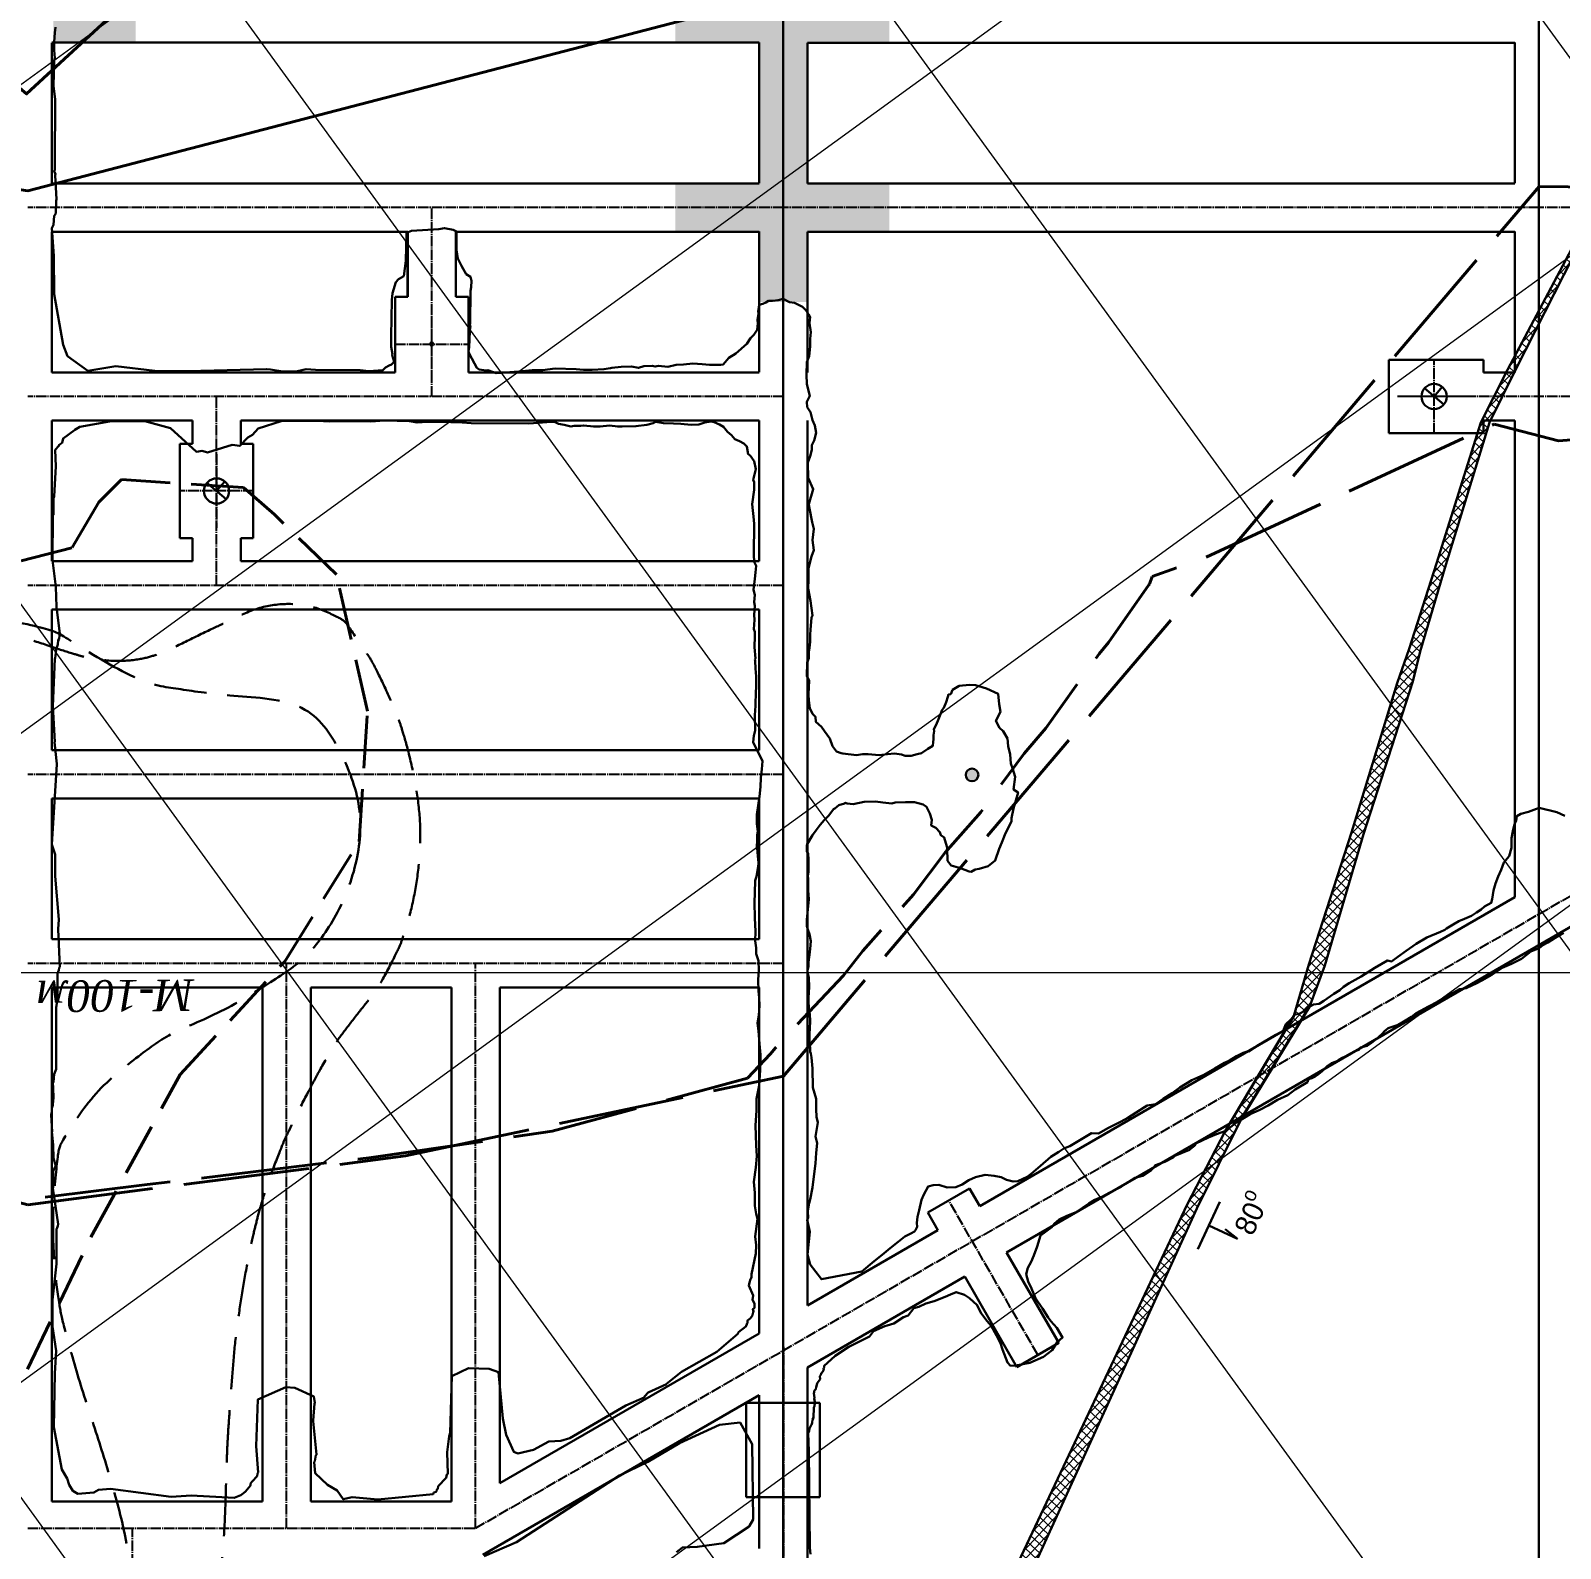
# Model space of a CAD drawing. Header units: millimetres. Extents: x -277 to 3473, y -747 to 1141.
# Drawn here: x 432.3 to 578, y 45.1 to 189.7 of the extents above; entities that cross this region are included whole.
import ezdxf

# ---------------------------------------------------------------- set-up
doc = ezdxf.new("R2010")
doc.units = ezdxf.units.MM
for name, pattern in [('1', [0]), ('ACAD_ISO02W100', [15, 12, -3]), ('DASHDOT', [2.4, 2, -0.2, 0, -0.2]), ('zona5x5', [7, 5, -2])]:
    doc.linetypes.add(name, pattern=pattern)
for name, color, linetype, lineweight in [('Выработки проект', 4, 'Continuous', 30), ('Выработки_факт', 7, 'Continuous', 30), ('Геология ПРГР 2025', 1, 'Continuous', 30), ('Опасная зона 2025', 172, 'Continuous', 40), ('Сетка_геол', 1, 'Continuous', 25), ('Сетка_коорд', 250, 'Continuous', 25)]:
    doc.layers.add(name, color=color, linetype=linetype, lineweight=lineweight)
for name, color, linetype, lineweight, plot in [('Выработки_проект', 4, 'Continuous', 30, False), ('Опасная зона 2023', 1, 'zona5x5', 30, False), ('Опасная зона 2024', 1, 'zona5x5', 30, False), ('Оси_проект', 4, 'DASHDOT', 25, False)]:
    doc.layers.add(name, color=color, linetype=linetype, lineweight=lineweight, plot=plot)
doc.layers.add('Г_157_ГКЗ_23', color=1, linetype='Continuous', plot=False)
doc.layers.add('ПРГР_2025 проходка квартал', color=5, linetype='Continuous')
doc.layers.add('СЕТКА', color=1, linetype='Continuous')
doc.styles.add('GOST', font='_GOST')
doc.styles.add('Сетка_геол', font='timesi.ttf', dxfattribs={"height": 3})

msp = doc.modelspace()

# ---------------------------------------------------------------- hatches: boundary and pattern name
at = {"layer": 'Геология ПРГР 2025', "linetype": 'ByBlock', "lineweight": 20, "ltscale": 0.05, "true_color": 0x000000}
h = msp.add_hatch(dxfattribs=at)
h.set_pattern_fill('ANSI37', color=18, scale=5, angle=92)
h.set_pattern_definition([(137, (288.01474, -10140.75063), (-0.426248975, -0.457096064), []), (227, (288.01474, -10140.75063), (0.457096064, -0.426248975), [])])
h.paths.add_polyline_path([(562.76, 339.97), (570.06, 357.39), (571.33, 359.05), (572.44, 362.94), (573.99, 364.78), (575.19, 368.77), (574.34, 364.96), (572.84, 363.08), (571.68, 358.88), (570.35, 357.06), (562.76, 339.77), (558.73, 332.14), (556.95, 328.27), (547.32, 313.3), (547.22, 312.01), (546.81, 307.17), (546.43, 305.41), (545, 298.77), (545.82, 305.42), (546.04, 307.18), (546.42, 311.8), (546.52, 313.02), (556.76, 328.22), (558.54, 332.08), (562.76, 339.97)], flags=17)
h.paths.add_polyline_path([(608.28, 365.17), (613.67, 375.58), (617.43, 388.76), (619.28, 390.53), (625.12, 396.88), (626.65, 398.14), (628.3, 401.99), (630.8, 405.26), (635.39, 414.82), (638.44, 420.97), (639.71, 422.27), (644.22, 430.55), (647.47, 437.83), (649.39, 441.01), (649.49, 441.14), (649.9, 441.62), (659.66, 459.66), (660.31, 461.52), (668.77, 475.57), (669.24, 476.17), (671.15, 478.4), (673.95, 486.6), (681.3, 498.23), (713.78, 549.62), (713.8, 550.62), (713.91, 555.02), (713.94, 556.28), (714.09, 561.89), (714.88, 556.87), (714.2, 552.02), (714.38, 550.88), (714.23, 549.79), (681.43, 497.2), (678.87, 490), (671.45, 478.1), (669.04, 475.02), (660.22, 460.87), (659.64, 459.24), (650.16, 441.6), (649.61, 440.9), (646.37, 433.63), (644.47, 430.51), (639.95, 422.23), (638.63, 420.87), (635.66, 414.73), (630.98, 405.19), (628.46, 401.92), (626.77, 398.08), (625.04, 396.08), (623.92, 394.79), (622.45, 393.59), (619.79, 390.53), (618.12, 388.76), (617.34, 387.39), (614.09, 375.51), (608.65, 365.11), (600.77, 349.07), (599.04, 346.64), (600.93, 349.78), (608.28, 365.17)], flags=17)
h.paths.add_polyline_path([(353.39, -260.8), (354.92, -258.17), (354.92, -258.17), (379.92, -216.49), (379.92, -216.49), (383.16, -211.49), (383.16, -211.49), (383.16, -211.49), (423.41, -138.23), (423.41, -138.23), (423.41, -138.23), (427.56, -131.56), (427.56, -131.56), (453.77, -75.6), (456.67, -71.25), (456.67, -71.25), (474.91, -49.76), (477.69, -44.93), (477.69, -44.93), (498.6, -14.38), (498.6, -14.38), (498.6, -14.38), (501.31, -9.13), (506.5, 1.77), (506.5, 1.77), (510.96, 11.8), (510.96, 11.8), (517.47, 24.86), (517.47, 24.86), (520.48, 31.31), (520.48, 31.31), (524.27, 39.28), (542.47, 77.88), (542.47, 77.88), (546.09, 84.89), (552.65, 95.85), (554.08, 100.74), (558.13, 113.34), (558.13, 113.34), (562.5, 127.56), (563.65, 130.83), (566.23, 138.96), (566.23, 138.96), (570.45, 152.37), (572.99, 157.41), (579.68, 169.99), (588.44, 191.99), (588.44, 191.99), (589.5, 193.19), (589.5, 193.19), (589.5, 193.19), (589.5, 193.19), (594.27, 210.45), (594.27, 210.45), (617.81, 259.43), (619.74, 265.8), (619.74, 265.8), (653.1, 325.95), (653.1, 325.95), (653.1, 325.95), (653.1, 325.95), (655.72, 334.34), (659.9, 346.73), (659.9, 346.73), (661.36, 350.21), (703.28, 402.33), (703.28, 402.33), (703.28, 402.33), (705.78, 405.64), (705.78, 405.64), (793.9, 557.4), (793.9, 557.4), (793.9, 557.4), (796.7, 562.52), (798.64, 565.88), (798.64, 565.88), (798.64, 565.88), (798.64, 565.88), (798.64, 565.88), (797.32, 562.47), (797.32, 562.47), (794.53, 557.39), (794.53, 557.39), (706.41, 405.52), (706.41, 405.52), (704.02, 402.17), (704.02, 402.17), (704.02, 402.17), (661.92, 349.5), (655.95, 333.54), (655.95, 333.54), (653.91, 325.48), (653.91, 325.48), (653.91, 325.48), (620.31, 265.12), (620.31, 265.12), (620.31, 265.12), (618.39, 259.39), (618.39, 259.39), (595.51, 210.39), (595.51, 210.39), (594.51, 205.34), (594.51, 205.34), (590.11, 192.94), (589.14, 191.63), (580.21, 170.07), (580.21, 170.07), (573.81, 157.45), (573.81, 157.45), (571.29, 152.37), (571.29, 152.37), (567.12, 138.84), (567.12, 138.84), (564.69, 130.58), (563.99, 127.72), (563.99, 127.72), (559.28, 113.16), (559.28, 113.16), (555.6, 100.66), (555.6, 100.66), (554.13, 96.72), (554.13, 96.72), (547.59, 85.96), (543.39, 77.5), (543.39, 77.5), (543.39, 77.5), (525.72, 38.65), (521.56, 30.57), (521.56, 30.57), (518.1, 23.71), (518.1, 23.71), (511.3, 10.42), (511.3, 10.42), (506.6, 0.62), (506.6, 0.62), (506.6, 0.62), (501.3, -10.36), (501.3, -10.36), (498.67, -15), (498.67, -15), (478.31, -45.36), (478.31, -45.36), (475.58, -49.98), (475.58, -49.98), (457.69, -70.95), (457.69, -70.95), (454.78, -75.66), (454.78, -75.66), (427.79, -132.62), (427.79, -132.62), (424.13, -138.48), (424.13, -138.48), (424.13, -138.48), (383.66, -211.65), (383.66, -211.65), (380.6, -216.74), (380.6, -216.74), (380.6, -216.74), (355.93, -258.49), (355.93, -258.49), (354.3, -261.09), (354.3, -261.09), (344.95, -275.27), (344.95, -275.27), (340.23, -281.91), (340.23, -281.91), (296.72, -356.17), (296.72, -356.17), (283.11, -368.01), (283.11, -368.01), (273.82, -375.41), (281.65, -368.23), (293.75, -357.34), (293.75, -357.34), (293.72, -357.35), (338.85, -282.4), (338.85, -282.4), (343.92, -274.99), (343.92, -274.99), (353.39, -260.8)])
at = {"layer": 'ПРГР_2025 проходка квартал'}
h = msp.add_hatch(color=1, dxfattribs=at)
h.dxf.hatch_style = 1
edge = h.paths.add_edge_path()
edge.add_arc((324, 309.86), 1.55, 90, 450)
edge = h.paths.add_edge_path()
edge.add_arc((260.02, 305.36), 1.2, 90, 450)
edge = h.paths.add_edge_path()
edge.add_arc((479.02, 305.36), 1.2, 90, 450)
edge = h.paths.add_edge_path()
edge.add_arc((522.01, 118.86), 0.579, 90, 450)
h = msp.add_hatch(color=3, dxfattribs=at)
h.dxf.hatch_style = 1
h.paths.add_polyline_path([(501.71, 163.87), (501.71, 232.09), (506.31, 232.09), (506.31, 163.87)])
h = msp.add_hatch(color=3, dxfattribs=at)
h.dxf.hatch_style = 1
h.paths.add_polyline_path([(362.7, 206.57), (362.7, 211.17), (429.6, 211.17), (429.6, 206.57)])
h.paths.add_polyline_path([(362.55, 188.57), (362.55, 193.17), (429.39, 193.17), (429.39, 188.57)])
h.paths.add_polyline_path([(349.71, 188.57), (349.71, 193.17), (357.18, 193.17), (357.18, 188.57)])
h.paths.add_polyline_path([(349.71, 206.57), (349.71, 211.17), (357.4, 211.17), (357.4, 206.57)])
h.paths.add_polyline_path([(434.46, 206.56), (434.46, 211.17), (442.31, 211.17), (442.31, 206.56)])
h.paths.add_polyline_path([(434.46, 188.56), (434.46, 193.17), (442.3, 193.17), (442.3, 188.56)])
h.paths.add_polyline_path([(493.71, 170.56), (493.71, 175.17), (501.71, 175.17), (501.71, 170.56)])
h.paths.add_polyline_path([(506.31, 170.56), (506.31, 175.16), (510.01, 175.16), (510.01, 170.56)])
h.paths.add_polyline_path([(493.71, 188.57), (493.71, 193.17), (501.71, 193.17), (501.71, 188.57)])
h.paths.add_polyline_path([(506.31, 188.56), (506.31, 193.16), (510.01, 193.16), (510.01, 188.56)])
h.paths.add_polyline_path([(493.71, 206.57), (493.71, 211.17), (501.71, 211.17), (501.71, 206.57)])
h.paths.add_polyline_path([(506.31, 206.56), (506.31, 211.16), (510.01, 211.16), (510.01, 206.56)])
h.paths.add_polyline_path([(493.71, 224.57), (493.71, 229.17), (501.71, 229.17), (501.71, 224.57)])
h.paths.add_polyline_path([(506.31, 224.56), (506.31, 229.16), (510.01, 229.16), (510.01, 224.56)])
h = msp.add_hatch(color=3, dxfattribs=at)
h.dxf.hatch_style = 1
h.paths.add_polyline_path([(510.01, 224.54), (510.01, 229.14), (514.12, 229.14), (514.12, 224.54)])
h.paths.add_polyline_path([(510.01, 206.54), (510.01, 211.14), (514.12, 211.14), (514.12, 206.54)])
h.paths.add_polyline_path([(510.01, 188.54), (510.01, 193.14), (514.12, 193.14), (514.12, 188.54)])
h.paths.add_polyline_path([(510.01, 170.54), (510.01, 175.14), (514.12, 175.14), (514.12, 170.54)])

# ---------------------------------------------------------------- linework, layer by layer
at = {"layer": 'Выработки проект', "color": 4}
msp.add_circle((521.99, 118.82), 0.605, dxfattribs=at)
at = {"layer": 'Выработки_проект'}
for p, q in [((501.71, 188.57), (434.31, 188.57)), ((501.71, 188.57), (434.31, 188.57)), ((510, 188.56), (506.3, 188.56)), ((573.7, 188.56), (510, 188.56)), ((501.71, 175.16), (434.31, 175.16)), ((501.71, 175.16), (434.31, 175.16)), ((573.7, 175.16), (506.31, 175.16)), ((573.7, 175.16), (506.31, 175.16)), ((468.22, 170.56), (434.31, 170.56)), ((468.22, 170.56), (434.31, 170.56)), ((468.21, 164.36), (468.21, 170.56)), ((468.22, 164.36, 31), (468.22, 170.56, 31)), ((481.31, 170.56), (472.82, 170.56)), ((481.31, 170.56), (472.82, 170.56)), ((472.82, 164.36, 31), (472.82, 170.56, 31)), ((472.82, 164.36, 31), (472.82, 170.56, 31)), ((501.71, 170.56), (481.31, 170.56)), ((501.71, 170.56), (481.31, 170.56)), ((531.71, 170.56), (506.31, 170.56)), ((536.31, 170.56), (506.31, 170.56)), ((573.7, 170.56), (536.31, 170.56)), ((573.7, 170.56), (536.31, 170.56)), ((467.02, 164.36, 31), (467.02, 157.16, 31)), ((467.02, 164.36, 31), (468.22, 164.36, 31)), ((467.02, 164.36, 31), (467.02, 157.16, 31)), ((467.02, 164.36, 31), (468.22, 164.36, 31)), ((474.02, 164.36, 31), (472.82, 164.36, 31)), ((474.02, 164.36, 31), (472.82, 164.36, 31)), ((474.02, 164.36, 31), (474.02, 157.16, 31)), ((474.02, 164.36, 31), (474.02, 157.16, 31)), ((561.71, 158.36), (561.71, 152.56)), ((570.71, 158.36), (561.71, 158.36)), ((467.02, 157.16), (434.31, 157.16)), ((467.02, 157.16), (434.31, 157.16)), ((475.51, 157.16), (474.02, 157.16)), ((482.51, 157.16), (474.02, 157.16)), ((501.71, 157.16), (482.51, 157.16)), ((501.71, 157.16), (482.51, 157.16)), ((573.71, 157.16), (570.71, 157.16)), ((565.09, 155.64), (566.93, 154.09)), ((565.09, 155.64), (566.93, 154.09)), ((565.09, 155.64), (566.93, 154.09)), ((565.09, 155.64), (566.93, 154.09)), ((566.01, 154.86), (566.78, 155.78)), ((566.01, 154.86), (566.78, 155.78)), ((447.71, 152.56), (434.31, 152.56)), ((447.71, 152.56), (434.31, 152.56)), ((501.71, 152.56), (452.31, 152.56)), ((452.71, 152.56), (452.31, 152.56)), ((501.71, 152.56), (452.31, 152.56)), ((452.71, 152.56), (452.31, 152.56)), ((561.71, 151.36), (561.71, 152.56)), ((573.71, 152.56), (570.71, 152.56)), ((446.51, 141.36, -31), (446.51, 150.36, -31)), ((446.51, 150.36, -31), (447.71, 150.36, -31)), ((453.51, 150.36, -31), (452.31, 150.36, -31)), ((453.51, 141.36, -31), (453.51, 150.36, -31)), ((561.71, 151.36), (570.71, 151.36)), ((450.93, 145.09, -31), (449.09, 146.64, -31)), ((450.01, 145.86, -31), (450.78, 146.78, -31)), ((446.51, 141.36, -31), (447.71, 141.36, -31)), ((453.51, 141.36, -31), (452.31, 141.36, -31)), ((447.71, 139.16), (434.31, 139.16)), ((447.71, 139.16), (434.31, 139.16)), ((501.71, 139.16), (452.31, 139.16)), ((452.71, 139.16), (452.31, 139.16)), ((501.71, 139.16), (452.31, 139.16)), ((452.71, 139.16), (452.31, 139.16)), ((501.71, 134.56), (434.31, 134.56)), ((501.71, 134.56), (434.31, 134.56)), ((501.71, 121.16), (434.31, 121.16)), ((501.71, 121.16), (434.31, 121.16)), ((501.71, 116.56), (434.31, 116.56)), ((501.71, 116.56), (434.31, 116.56)), ((501.71, 103.16), (434.31, 103.16)), ((501.71, 103.16), (434.31, 103.16)), ((454.38, 98.56), (434.31, 98.56)), ((454.38, 98.56), (434.31, 98.56)), ((472.39, 98.56), (458.99, 98.56)), ((472.39, 98.56), (458.99, 98.56)), ((458.99, 49.61, -31), (458.99, 98.56, -31)), ((472.39, 49.61, -62), (472.39, 98.56, -62)), ((501.71, 98.56), (476.99, 98.56)), ((501.71, 98.56), (476.99, 98.56)), ((476.99, 51.34, -62), (476.99, 98.56, -62)), ((454.39, 49.61, -31), (454.39, 67.4, -31)), ((500.48, 50.01), (500.48, 59.01)), ((507.48, 59.01), (507.48, 50.01)), ((501.71, 55.42), (501.71, 45.13)), ((507.48, 50.01), (500.48, 50.01)), ((506.31, -65.47), (506.31, 49.61)), ((501.71, 45.83), (501.71, 45.13))]:
    msp.add_line(p, q, dxfattribs=at)
for points in [[(434.31, 175.16), (434.31, 188.56)], [(501.7, 175.17), (501.7, 188.57)], [(506.3, 175.16), (506.3, 188.56)], [(573.71, 175.17), (573.71, 188.57)], [(434.31, 157.16), (434.31, 170.56)], [(501.7, 157.17), (501.7, 170.57)], [(506.3, 157.16), (506.3, 170.56)], [(573.71, 157.16), (573.71, 170.57)], [(570.71, 158.36), (570.71, 157.16)], [(434.31, 139.16), (434.31, 152.56)], [(501.7, 139.17), (501.7, 152.57)], [(506.3, 139.16), (506.3, 152.56)], [(570.71, 152.56), (570.71, 151.36)], [(573.71, 107.18), (573.71, 152.56)], [(506.31, 68.26), (506.3, 139.16)], [(434.31, 121.16), (434.31, 134.56)], [(501.7, 121.17), (501.7, 134.57)], [(434.31, 103.16), (434.31, 116.56)], [(501.7, 103.17), (501.7, 116.57)], [(501.7, 103.16), (501.7, 116.56)], [(522.72, 77.74), (573.71, 107.18)], [(525.27, 73.33), (581.11, 105.56)], [(434.31, 80.57), (434.31, 98.56)], [(501.71, 85.16), (501.7, 98.56)], [(501.71, 65.61), (501.7, 98.56)], [(434.31, 49.61), (434.31, 80.57)], [(501.71, 67.16), (501.71, 80.56)], [(506.31, 68.26), (518.74, 75.44)], [(506.31, 62.37), (521.29, 71.03)], [(476.99, 51.34), (501.71, 65.61)], [(506.31, 49.61), (506.31, 62.37)], [(475.37, 44.51), (501.71, 59.72)], [(507.48, 59.01), (500.48, 59.01)], [(501.71, 49.61), (501.71, 59.72)], [(501.71, 49.61), (501.71, 59.72)], [(501.71, 51.1), (501.71, 59.01)], [(501.71, 51.1), (501.71, 59.01)], [(506.31, 50.01), (506.31, 59.01)], [(434.31, 49.61), (454.39, 49.61)], [(458.99, 49.61), (472.39, 49.61)]]:
    msp.add_lwpolyline(points, dxfattribs=at)
at = {"layer": 'Выработки_проект', "elevation": -31}
for points in [[(447.71, 150.36), (447.71, 152.56)], [(452.31, 150.36), (452.31, 152.56)], [(447.71, 141.36), (447.71, 139.16)], [(452.31, 141.36), (452.31, 139.16)], [(454.38, 54.25), (454.38, 98.56)], [(521.75, 79.43), (517.77, 77.13)], [(521.75, 79.43), (522.72, 77.74)], [(517.77, 77.13), (518.74, 75.44)], [(525.27, 73.33), (530.25, 64.71)], [(521.29, 71.03), (526.26, 62.41)], [(530.25, 64.71), (526.26, 62.41)]]:
    msp.add_lwpolyline(points, dxfattribs=at)
at = {"layer": 'Выработки_проект'}
for centre in [(566.01, 154.86), (450.01, 145.86, -31)]:
    msp.add_circle(centre, 1.2, dxfattribs=at)
at = {"layer": 'Выработки_факт', "linetype": 'ByBlock'}
msp.add_lwpolyline([(567.18, 104.18), (567.03, 104.07), (566.63, 103.88), (565.33, 103.32), (564.3, 102.73), (563.36, 102.05), (562.56, 101.47), (561.94, 101.04), (561.58, 101.14), (560.38, 100.44), (559.06, 99.6), (557.91, 98.98), (557.38, 98.63), (557.02, 98.3), (556.45, 97.96), (555.52, 97.3), (555.06, 97.01), (554.53, 96.94), (554.01, 96.65), (553.63, 96.31), (553.15, 96.07), (552.77, 95.98), (552.33, 95.47), (551.9, 95.06), (551.63, 94.45), (550.93, 94.07), (549.32, 93.11), (548.34, 92.48), (548.21, 92.46), (547.81, 92.34), (547.2, 92.02), (546.52, 91.6), (546.03, 91.4), (545.12, 90.84), (544.07, 90.25), (542.94, 89.74), (541.77, 89.05), (541.04, 88.5), (540.2, 87.97), (539.47, 87.45), (538.68, 87.31), (538.42, 87.17), (536.82, 86.15), (536.19, 85.8), (534.99, 85.21), (534.05, 84.66), (533.36, 84.69), (531.31, 83.45), (530.74, 83.22), (530.26, 82.9), (529.49, 82.42), (528.52, 81.59), (527.63, 80.81), (527.25, 80.52), (526.34, 80.12), (525.91, 80.09), (525.26, 80.24), (524.76, 80.5), (524.11, 80.61), (523.25, 80.71), (522.31, 80.51), (521.68, 80.22), (521.05, 79.79), (520.43, 79.53), (519.62, 79.51), (518.83, 79.78), (518.28, 79.72), (517.8, 79.62), (517.4, 78.85), (517.16, 78.33), (516.94, 77.34), (516.79, 76.71), (516.74, 76.16), (516.76, 75.77), (516.61, 75.46), (516.51, 75.33), (516.14, 75.12), (515.57, 74.86), (514.96, 74.33), (514.19, 73.72), (513.41, 73.11), (512.66, 72.49), (511.48, 71.52), (507.66, 70.77), (506.56, 72.18), (506.31, 73.12), (506.53, 75.3), (506.28, 76.44), (506.37, 76.63), (506.35, 77.26), (506.48, 78.01), (506.58, 78.38), (506.79, 79.5), (506.88, 80.3), (507.06, 81.8), (507.13, 82.82), (507.23, 83.75), (507.08, 84.37), (507.29, 85.69), (507.16, 86.24), (507.15, 86.98), (507.14, 87.97), (506.82, 89.04), (506.8, 90.85), (506.69, 91.91), (506.63, 92.27), (506.56, 92.45), (506.57, 92.82), (506.5, 93.13), (506.5, 93.62), (506.51, 94.2), (506.53, 94.62), (506.55, 95.38), (506.53, 95.98), (506.43, 96.47), (506.41, 97.4), (506.41, 97.62), (506.48, 98.6), (506.43, 99.51), (506.31, 99.98), (506.3, 100.23), (506.4, 100.57), (506.4, 100.98), (506.49, 101.67), (506.56, 102.24), (506.62, 102.98), (506.49, 103.66), (506.38, 104), (506.24, 104.42), (506.26, 105.03), (506.45, 106.94), (506.42, 107.47), (506.38, 107.77), (506.37, 108.11), (506.37, 108.9), (506.34, 109.22), (506.39, 109.58), (506.39, 110.22), (506.39, 110.68), (506.38, 111.35), (506.24, 111.49), (506.25, 112.06), (506.27, 112.21), (506.78, 113.07), (507.13, 113.56), (507.51, 114.05), (507.91, 114.5), (508.31, 114.92), (508.53, 115.19), (508.79, 115.55), (508.9, 115.63), (509.29, 115.93), (509.85, 116.09), (509.91, 116.17), (510.1, 116.1), (510.67, 116.04), (511.7, 116.24), (512.78, 116.28), (513.48, 116.2), (514.36, 116.1), (514.66, 116.19), (515.64, 116.23), (516.5, 116.21), (517.32, 116), (517.65, 115.76), (517.98, 115.15), (518.17, 114.52), (518.09, 114.01), (518.55, 113.77), (518.93, 113.35), (519, 113.06), (519.34, 112.86), (519.6, 112), (519.62, 111.81), (519.64, 110.64), (520.01, 110.2), (520.89, 109.92), (521.72, 109.61), (521.91, 109.59), (522.3, 109.79), (522.68, 109.86), (523.52, 110.11), (524.2, 110.65), (524.58, 111.76), (524.83, 112.37), (525.19, 113.27), (525.75, 114.37), (525.76, 114.7), (525.95, 115.63), (526.37, 117.15), (525.95, 117.43), (526.11, 118.64), (525.85, 119.45), (525.67, 119.9), (525.61, 120.76), (525.42, 121.54), (525.38, 122.27), (524.94, 122.99), (524.61, 123.3), (524.27, 123.96), (524.71, 124.82), (524.57, 125.54), (524.48, 126.53), (523.37, 127.06), (522.33, 127.37), (521.75, 127.41), (520.77, 127.31), (520.14, 126.91), (519.96, 126.51), (519.75, 126.49), (519.69, 126.26), (519.51, 125.75), (519.29, 125.2), (519.13, 125.01), (518.97, 124.59), (518.79, 124.11), (518.56, 123.58), (518.35, 123.17), (518.37, 122.97), (518.32, 122.59), (518.31, 122.18), (518.28, 121.98), (518.25, 121.57), (517.79, 121.29), (517.17, 120.89), (516.77, 120.8), (516.18, 120.64), (515.6, 120.62), (515.26, 120.77), (514.61, 120.84), (513.94, 120.78), (513.13, 120.7), (512.08, 120.78), (511.54, 120.79), (510.97, 120.71), (509.67, 120.87), (509.53, 120.89), (509.06, 121.03), (508.69, 121.56), (508.45, 122.27), (507.92, 122.98), (507.63, 123.41), (507.11, 123.87), (507.07, 124.36), (506.8, 124.64), (506.52, 125.18), (506.44, 125.91), (506.41, 126.45), (506.41, 126.53), (506.47, 127.79), (506.26, 128.25), (506.28, 129.52), (506.44, 129.92), (506.44, 130.5), (506.49, 130.93), (506.55, 131.48), (506.58, 132.2), (506.61, 132.64), (506.7, 133.8), (506.7, 133.8), (506.79, 133.99), (506.61, 135.41), (506.38, 136.57), (506.42, 137.44), (506.39, 138.5), (506.68, 139.62), (506.91, 140.23), (506.79, 141.19), (506.92, 142.24), (506.76, 142.9), (506.5, 144.18), (506.44, 144.59), (506.86, 146.03), (506.36, 147.1), (506.35, 148.57), (506.58, 149.18), (506.72, 149.77), (506.73, 150.23), (506.96, 150.66), (507.13, 151.41), (507, 152.1), (506.8, 152.62), (506.6, 153.38), (506.29, 153.86), (506.26, 154.35), (506.54, 154.91), (506.25, 156.03), (506.22, 156.96), (506.25, 158.13), (506.48, 158.69), (506.55, 159.61), (506.55, 160.26), (506.57, 160.36), (506.63, 161), (506.5, 161.85), (506.53, 162.15), (506.55, 162.43), (506.4, 162.7), (506.16, 163.1), (505.82, 163.41), (505.06, 163.78), (504.58, 163.86), (504, 164.15), (503.5, 164.03), (502.98, 163.98), (502.6, 163.99), (502.6, 163.99), (502.33, 163.81), (502.06, 163.68), (501.72, 163.58), (501.61, 162.96), (501.63, 162.77), (501.54, 162.15), (501.57, 161.81), (501.52, 161.21), (501.21, 160.72), (500.87, 160.41), (500.54, 159.88), (499.47, 158.96), (498.82, 158.53), (498.28, 157.92), (498.04, 157.87), (497.57, 157.89), (496.98, 157.89), (496.28, 157.95), (495.4, 158.01), (494.48, 157.9), (493.8, 157.87), (492.99, 157.7), (492.1, 157.77), (491.81, 157.71), (491.51, 157.77), (490.73, 157.75), (490.2, 157.59), (489.54, 157.72), (488.56, 157.69), (487.66, 157.58), (487.54, 157.55), (486.92, 157.45), (485.8, 157.4), (484.97, 157.41), (484.28, 157.47), (482.27, 157.53), (481.07, 157.36), (480.08, 157.37), (478.8, 157.25), (476.64, 157.07), (475.85, 157.37), (475.68, 157.34), (475.04, 157.43), (474.81, 157.6), (474.1, 158.91), (474.02, 159.16), (474.06, 159.52), (474.14, 161.07), (474.17, 161.44), (474.19, 161.5), (474.15, 161.76), (474.18, 161.83), (474.21, 164.92), (474.25, 165.28), (474.3, 165.89), (474.3, 165.89), (474.21, 166.25), (473.8, 166.5), (473.51, 167.01), (473.34, 167.3), (472.99, 168.02), (472.86, 168.82), (472.86, 170.57), (472.55, 170.75), (471.71, 170.91), (471.17, 170.8), (468.57, 170.65), (468.11, 170.45), (468.03, 167.78), (467.84, 166.33), (467.34, 166.03), (467.1, 165.74), (466.78, 164.71), (466.7, 164.03), (466.65, 160.6), (466.64, 160.59), (466.63, 159.6), (466.63, 159.59), (466.78, 158.88), (466.73, 158.79), (466.92, 158.17), (466.68, 157.9), (466.45, 157.8), (466.09, 157.62), (465.86, 157.36), (464.5, 157.29), (463.68, 157.37), (459.43, 157.4), (458.53, 157.45), (457.71, 157.26), (457.01, 157.23), (456.41, 157.23), (456.31, 157.23), (455.14, 157.43), (454.78, 157.47), (447.27, 157.26), (444.11, 157.31), (440.4, 157.75), (437.74, 157.31), (435.81, 158.7), (435.38, 159.78), (434.55, 164.6), (434.5, 168.25), (434.3, 170.9), (434.48, 171.21), (434.55, 172.08), (434.66, 172.23), (434.67, 172.29), (434.68, 172.32), (434.72, 173.52), (434.75, 173.62), (434.62, 175.96), (434.65, 176.03), (434.55, 176.34), (434.6, 176.45), (434.59, 177.04), (434.6, 177.07), (434.62, 183.18), (434.47, 184.43), (434.52, 186.87), (434.6, 187.09), (434.54, 187.86), (434.52, 188.6), (434.54, 188.64), (434.61, 189.49), (434.61, 189.5), (434.66, 190.04)], dxfattribs=at)
at = {"layer": 'Выработки_факт', "linetype": 'Continuous'}
msp.add_lwpolyline([(501.42, 74.03), (501.39, 73.22), (500.97, 71.26), (500.97, 70.98), (500.9, 70.8), (500.89, 70.78), (500.77, 70.47), (500.75, 70.31), (500.71, 70.18), (501.12, 69.23), (501.07, 68.8), (501.25, 68.45), (501.25, 68.04), (501.09, 67.91), (501.17, 67.73), (501.13, 67.64), (501.12, 67.56), (501.1, 67.54), (501.08, 67.32), (500.85, 67.03), (500.85, 67.02), (500.59, 66.83), (500.6, 66.62), (500.53, 66.54), (500.52, 66.48), (500.46, 66.34), (500.44, 66.27), (499.75, 65.73), (499.75, 65.71), (499.66, 65.61), (499.66, 65.58), (497.66, 63.86), (494.3, 61.94), (492.87, 60.81), (492.87, 60.78), (491.12, 59.99), (490.8, 59.65), (490.76, 59.51), (489.01, 58.75), (483.67, 55.65), (482.8, 55.38), (481.68, 55.32), (480.21, 54.51), (478.7, 54.18), (478.32, 54.32), (477.61, 55.96), (477.29, 57.52), (476.86, 61.92), (475.98, 62.23), (474.01, 62.3), (472.42, 61.55), (472.27, 56.15), (472.17, 55.84), (471.99, 54.31), (472.05, 52.24), (471.94, 52.18), (471.88, 51.87), (471.13, 51.05), (471.09, 50.81), (470.98, 50.73), (470.95, 50.57), (470.67, 50.42), (470.63, 50.3), (465.36, 49.8), (462.92, 50), (462.08, 49.82), (461.51, 50.66), (460.59, 51.2), (459.41, 52.3), (459.32, 53.36), (459.38, 53.45), (459.48, 54.01), (459.53, 54.07), (459.2, 57.25), (459.22, 57.31), (459.33, 58.93), (459.36, 59.01), (459.28, 59.59), (457.48, 60.44), (456.61, 60.48), (453.95, 59.33), (453.79, 54.86), (453.96, 52.37), (453.92, 52.27), (453.86, 52.03), (453.41, 51.52), (453.41, 51.5), (453.25, 51.31), (453.23, 51.11), (452.75, 50.56), (452.75, 50.55), (452.41, 50.28), (452.41, 50.27), (452.33, 50.22), (452.33, 50.21), (451.69, 49.95), (447.59, 50.16), (445.69, 50.04), (439.9, 50.8), (438.76, 50.7), (438.32, 50.47), (436.8, 50.33), (436.3, 50.62), (435.97, 51.18), (435.78, 51.79), (435.27, 52.64), (434.51, 56.67), (434.59, 61.79), (434.72, 63.96), (434.39, 66.27), (434.39, 68.81), (434.76, 72.23), (434.77, 75.54), (434.82, 75.68), (434.87, 75.86), (434.89, 75.91), (434.9, 75.96), (434.92, 76.02), (434.41, 79.44), (434.43, 79.52), (434.44, 81.09), (434.67, 81.52), (434.68, 81.53), (434.68, 81.54), (434.47, 82.32), (434.44, 83.58), (434.44, 83.58), (434.32, 84.8), (434.33, 84.81), (434.26, 86.45), (434.26, 86.45), (434.27, 86.6), (434.27, 86.6), (434.3, 86.78), (434.31, 86.81), (434.32, 87.08), (434.34, 87.12), (434.34, 87.18), (434.4, 87.27), (434.43, 87.91), (434.46, 87.99), (434.44, 89.03), (434.45, 89.06), (434.42, 89.45), (434.46, 89.57), (434.53, 90.32), (434.73, 90.78), (434.73, 96.54), (434.73, 96.54), (434.73, 96.58), (434.74, 96.59), (434.74, 96.72), (434.77, 96.78), (434.81, 97.51), (434.84, 97.58), (434.84, 99.91), (434.97, 100.21), (435.02, 100.44), (435.06, 100.52), (434.91, 104.12), (434.99, 105.05), (434.63, 109.17), (434.64, 111.23), (434.32, 112.2), (434.79, 119.83), (434.8, 119.86), (434.58, 121.92), (434.59, 121.97), (434.42, 125.35), (434.59, 129.86), (434.62, 129.92), (434.71, 130.7), (434.73, 130.76), (434.74, 130.9), (434.86, 131.11), (434.87, 131.28), (434.87, 131.28), (434.9, 131.63), (435.01, 131.79), (435.04, 132.11), (435.09, 132.26), (434.75, 134.82), (434.69, 136.73), (434.38, 139.28), (434.41, 143.5), (434.46, 143.59), (434.47, 145.17), (434.52, 145.29), (434.52, 145.3), (434.54, 145.36), (434.69, 148.19), (434.63, 149.78), (434.99, 150.17), (435.01, 150.26), (435.29, 150.45), (435.38, 150.85), (436.48, 151.64), (436.5, 151.69), (436.99, 151.96), (439.82, 152.49), (443.18, 152.5), (445.62, 151.84), (448.09, 149.6), (448.64, 149.68), (449.13, 149.53), (451.49, 150.26), (452.22, 150.16), (453, 150.97), (453.43, 151.2), (453.96, 151.8), (456.15, 152.52), (457.58, 152.55), (460.21, 152.5), (460.8, 152.49), (463.17, 152.52), (464.71, 152.49), (466.02, 152.57), (468.38, 152.5), (469.11, 152.4), (470.12, 152.46), (471.24, 152.45), (473.4, 152.37), (474.25, 152.33), (479.75, 152.3), (481.93, 152.44), (482.22, 152.45), (482.6, 152.27), (483.12, 152.17), (483.75, 152.01), (484.07, 152.07), (484.7, 152.06), (484.96, 152.11), (485.94, 152), (486.55, 152), (487.45, 152.09), (488.23, 151.99), (488.64, 152.01), (489.97, 152.02), (490.99, 152.15), (491.6, 152.32), (491.82, 152.45), (492.59, 152.32), (493.53, 152.29), (494.24, 152.27), (495.24, 152.15), (495.97, 152.2), (496.53, 152.38), (497.13, 152.48), (497.43, 152.41), (497.91, 152.2), (498.3, 151.97), (498.7, 151.51), (499.06, 151.18), (499.39, 150.79), (499.84, 150.6), (500.26, 150.38), (500.54, 150.09), (500.66, 149.38), (500.85, 149.23), (501.23, 148.7), (501.38, 147.94), (501.14, 146.91), (501.22, 146.71), (501.24, 145.96), (501.05, 144.59), (501.19, 143.12), (501.22, 142.71), (501.24, 141.96), (501.2, 140.61), (501.2, 139.77), (501.23, 139.12), (501.41, 138.72), (501.35, 138.1), (501.28, 137.5), (501.18, 136.46), (501.29, 135.98), (501.23, 135.28), (501.29, 134.91), (501.22, 134.05), (501.26, 133.6), (501.21, 132.69), (501.29, 132.45), (501.3, 132.04), (501.26, 130.99), (501.35, 129.89), (501.3, 129.81), (501.31, 129.68), (501.35, 128.95), (501.41, 128.18), (501.41, 127.8), (501.42, 127.08), (501.4, 126.79), (501.37, 125.38), (501.3, 124.51), (501.33, 123.04), (501.2, 122.54), (501.14, 121.94), (502.03, 120.14), (501.97, 119.35), (501.87, 118.55), (501.83, 117.69), (501.74, 116.75), (501.65, 116.12), (501.49, 115.04), (501.49, 114.16), (501.57, 113.44), (501.5, 113.08), (501.52, 112.6), (501.49, 111.94), (501.52, 111.88), (501.58, 111.08), (501.65, 110.44), (501.62, 110.06), (501.46, 109.15), (501.33, 108.77), (501.3, 107.59), (501.26, 106.66), (501.3, 105.21), (501.35, 103.9), (501.31, 103), (501.42, 102.34), (501.43, 101.77), (501.64, 101.11), (501.68, 100.21), (501.61, 99.31), (501.65, 98.22), (501.7, 97.6), (501.73, 96.86), (501.72, 96.37), (501.68, 95.9), (501.56, 95.17), (501.64, 94.43), (501.74, 93.2), (501.83, 92.15), (501.81, 90.7), (501.69, 89.22), (501.46, 87.96), (501.46, 86.85), (501.36, 85.42), (501.43, 83.56), (501.48, 82.51), (501.38, 81.41), (501.2, 80.04), (501.29, 78.99), (501.28, 77.77), (501.43, 77.01), (501.54, 76.54), (501.33, 74.84), (501.42, 74.03)], dxfattribs=at)
at = {"layer": 'Выработки_факт'}
for points in [[(567.18, 104.18), (567.84, 104.56), (568.37, 104.87), (568.91, 105.1), (569.57, 105.4), (570.05, 105.71), (570.5, 105.99), (570.8, 106.28), (571.46, 106.62), (571.53, 106.98), (571.68, 107.8), (571.87, 108.47), (572.1, 109.13), (572.39, 109.77), (572.65, 110.46), (573.16, 111.06), (573.39, 111.87), (573.39, 112.8), (573.52, 113.47), (573.67, 114.12), (573.83, 114.44), (573.88, 114.88), (574.27, 115.1), (575.01, 115.29), (576.01, 115.67), (577.7, 115.26), (578.47, 114.91)], [(578.33, 103.78), (577.54, 103.31), (576.86, 102.85), (576.38, 102.59), (576.01, 102.31), (575.24, 101.98), (574.34, 101.3), (573.37, 100.82), (572.5, 100.44), (571.51, 99.76), (570.57, 99.24)], [(570.57, 99.24), (570.09, 98.99), (569.62, 98.75), (569.06, 98.49), (568.44, 98.41), (567.23, 97.73), (566.32, 97.19), (565.49, 96.77), (564.3, 96.13), (563.85, 95.77), (563.13, 95.32), (562.6, 95.02), (561.64, 94.68), (561.27, 94.41), (561.05, 94.15), (560.47, 93.62), (560.04, 93.29), (559.64, 93.02), (558.99, 92.84), (558.83, 92.64), (558.38, 92.46), (558.05, 92.28), (557.53, 92), (557.2, 91.84), (556.98, 91.69), (556.69, 91.53), (556.22, 91.36), (555.87, 91.11), (555.71, 90.95), (555.36, 90.6), (554.99, 90.31), (554.67, 90.09), (554.35, 89.93), (554.04, 89.82), (553.94, 89.56), (552.77, 88.86), (552.08, 88.32), (551.09, 87.85), (550.19, 87.32), (549.4, 86.92), (548.49, 86.51), (548.07, 86.25), (547.17, 85.69), (546.16, 84.9), (545.27, 84.6), (544.52, 84.29), (543.31, 83.71), (543.18, 83.47), (542.76, 83.17), (542.7, 83.11), (541.3, 82.54), (541.14, 82.36), (540.35, 81.97), (539.48, 81.64), (539.37, 81.49), (539.06, 81.16), (538.23, 80.63), (537.53, 80.43), (536.92, 80.06), (536.76, 79.98), (536.21, 79.58), (535.04, 78.99), (534.43, 78.65), (533.7, 78.34), (533.12, 77.99), (531.91, 77.17), (531.01, 76.82), (530.28, 76.48), (529.82, 76.06), (529.6, 75.73), (528.5, 74.95), (528.18, 73.9), (527.89, 73.02), (527.62, 72.43), (527.3, 71.87), (527.14, 71.27), (527.34, 70.55), (527.64, 69.9), (528.03, 68.96), (528.7, 67.99), (529.23, 67.14), (529.49, 66.77), (530.08, 66.13), (530.61, 65.23), (530.1, 64.78), (529.61, 64.02), (528.79, 63.37), (527.49, 62.82), (526.17, 62.57), (525.66, 62.54), (525.66, 62.54), (525.35, 62.85), (524.88, 64.08), (524.69, 64.68), (524.51, 65.03), (524.33, 65.43), (523.82, 66.32), (523.44, 66.77), (522.82, 67.57), (522.49, 68.29), (521.76, 68.97), (521.28, 69.29), (520.48, 69.55), (519.95, 69.33), (519.43, 69.11), (518.39, 68.7), (517.58, 68.46), (516.91, 68.16), (516.43, 68.01), (515.91, 67.32), (515.45, 67.17), (514.53, 66.57), (513.9, 66.38), (513.68, 66.29), (512.59, 65.82), (512.22, 65.31), (510.26, 64.35), (508.94, 63.47), (507.88, 62.49), (507.92, 62.4), (507.82, 62.28), (507.86, 62.19), (507.82, 62.12), (507.82, 62.08), (507.79, 62.05), (507.79, 62.02), (507.6, 61.81), (507.61, 61.72), (507.48, 61.54), (507.51, 61.27), (507.26, 60.92), (507.24, 60.85), (507.19, 60.75), (507.17, 60.58), (507.14, 60.5), (507.12, 60.31), (506.96, 60.13), (506.94, 60.03), (506.93, 60), (506.91, 59.93), (506.91, 59.92), (506.97, 59.47), (506.94, 59.4), (507.03, 58.93), (506.99, 58.82), (506.97, 58.67), (506.92, 58.56), (506.87, 57.57), (506.8, 57.41), (506.76, 57.1), (506.68, 56.91), (506.67, 56.87), (506.51, 56.57), (506.47, 56.32), (506.37, 56.12), (506.44, 54.4), (506.54, 45.22), (506.52, 45.18), (506.59, 44.58)], [(493.82, 44.76), (494.4, 45.23), (495.8, 45.28), (498.34, 45.63), (500.76, 47.23), (500.77, 47.29), (501.12, 47.88), (501.04, 55.07), (499.89, 57.12), (497.94, 56.89), (494.13, 55.17), (491.09, 53.37), (488.39, 52.09), (478.57, 45.72), (475.49, 44.4)]]:
    msp.add_lwpolyline(points, dxfattribs=at)
msp.add_circle((470.51, 159.86), 0.15, dxfattribs=at)
at = {"layer": 'Г_157_ГКЗ_23', "linetype": 'Continuous', "lineweight": 40, "elevation": -223}
msp.add_lwpolyline([(285.08, 153.3), (287.11, 155.08), (295.78, 162.69), (301.75, 167.93), (306.9, 172.45), (309.92, 175.1), (311.9, 176.84), (325.14, 183.45), (349.16, 181.6), (359.85, 187.04), (382.68, 186.41), (410.88, 201.61), (431.9, 183.68), (474.69, 223.11), (498.96, 237.17), (529.16, 258.02), (575.42, 301.84)], dxfattribs=at)
at = {"layer": 'Г_157_ГКЗ_23', "linetype": 'ACAD_ISO02W100', "lineweight": 40, "elevation": -223, "flags": 128}
msp.add_lwpolyline([(143.58, 187.12), (156.67, 180.88), (160.12, 179.01), (170.48, 172.95), (177.63, 169.15), (183.99, 165.5), (195.4, 159.54), (215.65, 148.95), (215.83, 148.85), (224.48, 142.58), (225.92, 141.3), (233.15, 135.9), (235.83, 133.49), (241.77, 128.93), (245.53, 125.5), (250.35, 121.71), (255.07, 117.37), (258.91, 114.29), (264.46, 109.13), (267.45, 106.69), (273.74, 100.78), (276.67, 98.69), (286.86, 91.43), (287.74, 90.72), (293.34, 86.81), (294.89, 86.95), (326.11, 125.87), (358.81, 81.46), (359.79, 78.88), (360.97, 77.73), (363.46, 75.29), (365.61, 73.18), (367.5, 71.33), (390.27, 88.59), (421.46, 78.89), (424.67, 78.18), (426.78, 77.72), (443.39, 79.79), (464.77, 82.37), (481.99, 84.87), (500.58, 89.94), (502.8, 92.23), (503.26, 92.81), (509.74, 99.72), (511.57, 102.07), (516.4, 107.41), (519.44, 111.42), (522.82, 115.26), (526.94, 120.85), (529.01, 123.28), (534.09, 130.34), (534.99, 131.43), (538.84, 136.92), (538.9, 137), (539.15, 137.71), (544.07, 139.46), (571.74, 152.24), (577.87, 150.63), (642.54, 155.67), (644.4, 153.04), (646.38, 150.23), (648.57, 150.26)], dxfattribs=at)
at = {"layer": 'Геология ПРГР 2025', "color": 1, "linetype": 'ByBlock', "lineweight": 40, "ltscale": 0.1}
msp.add_lwpolyline([(144.01, 237.09), (216.01, 173.02), (288.01, 148.48), (324.01, 185.19), (360.01, 185.19), (377.27, 182.62), (420.96, 176.1), (432.01, 174.46), (504.01, 193.22), (576.01, 226.75), (648.01, 281.85)], dxfattribs=at)
at = {"layer": 'Геология ПРГР 2025', "color": 1, "linetype": 'ACAD_ISO02W100', "lineweight": 40}
msp.add_lwpolyline([(144.01, 186.87), (216.01, 146.57), (288.01, 86.89), (324.01, 122.48), (360.01, 78.98), (396.08, 87.4), (432.01, 77.86), (468.01, 82.53), (504.01, 90.12), (576.01, 174.86), (648.01, 174.21)], dxfattribs=at)
at = {"layer": 'Геология ПРГР 2025', "color": 7, "linetype": '1', "lineweight": 30, "elevation": 157}
for points in [[(524.27, 39.28), (542.47, 77.88), (542.47, 77.88), (546.09, 84.89), (552.65, 95.85), (554.08, 100.74), (558.13, 113.34), (558.13, 113.34), (562.5, 127.56), (563.65, 130.83), (566.23, 138.96), (566.23, 138.96), (570.45, 152.37), (572.99, 157.41), (579.68, 169.99)], [(580.21, 170.07), (573.81, 157.45), (573.81, 157.45), (571.29, 152.37), (571.29, 152.37), (567.12, 138.84), (567.12, 138.84), (564.69, 130.58), (563.99, 127.72), (563.99, 127.72), (559.28, 113.16), (559.28, 113.16), (555.6, 100.66), (555.6, 100.66), (554.13, 96.72), (554.13, 96.72), (547.59, 85.96), (543.39, 77.5), (543.39, 77.5), (543.39, 77.5), (525.72, 38.65)]]:
    msp.add_lwpolyline(points, dxfattribs=at)
at = {"layer": 'Геология ПРГР 2025', "color": 18, "ltscale": 0.2, "true_color": 0x000000}
for points in [[(554.12, 96.71), (554.12, 96.71), (554.12, 96.71), (547.39, 85.63), (547.39, 85.63)], [(546.09, 84.88), (546.09, 84.88), (552.65, 95.84), (552.65, 95.84)]]:
    msp.add_lwpolyline(points, dxfattribs=at)
at = {"layer": 'Геология ПРГР 2025', "color": 18, "true_color": 0x000000}
for points in [[(543.49, 73.63), (545.6, 78.16)], [(544.55, 75.89), (547.27, 74.63)], [(546.12, 75.53), (547.27, 74.63)]]:
    msp.add_lwpolyline(points, dxfattribs=at)
at = {"layer": 'Опасная зона 2023', "linetype": 'zona5x5'}
msp.add_open_spline([(384.55, -9.04, 40), (381.79, -8.31, 40), (379.02, -7.39, 40), (376.25, -6.29, 40), (375.48, -5.94, 40), (373.49, -5.03, 40), (370.72, -3.59, 40), (369.47, -2.85, 40), (367.95, -1.92, 40), (365.18, -0.04, 40), (364.79, 0.25, 40), (362.41, 2.08, 40), (360.9, 3.34, 40), (359.64, 4.46, 40), (357.55, 6.44, 40), (356.87, 7.11, 40), (354.55, 9.53, 40), (354.11, 10.02, 40), (351.78, 12.63, 40), (351.34, 13.15, 40), (349.01, 15.72, 40), (348.57, 16.21, 40), (345.99, 18.82, 40), (345.8, 19, 40), (343.03, 21.43, 40), (342.39, 21.91, 40), (340.26, 23.4, 40), (337.49, 24.89, 40), (337.25, 25.01, 40), (334.73, 26.14, 40), (331.96, 27.36, 40), (330.25, 28.1, 40), (329.19, 28.55, 40), (326.42, 29.81, 40), (323.75, 31.2, 40), (323.65, 31.25, 40), (320.88, 32.92, 40), (319.02, 34.29, 40), (318.11, 35.02, 40), (315.62, 37.39, 40), (315.34, 37.68, 40), (313.15, 40.48, 40), (312.58, 41.36, 40), (311.31, 43.58, 40), (309.96, 46.67, 40), (309.81, 47.14, 40), (309.03, 49.77, 40), (308.33, 52.86, 40), (307.87, 55.96, 40), (307.63, 59.05, 40), (307.59, 62.14, 40), (307.8, 65.24, 40), (308.27, 68.33, 40), (308.91, 71.43, 40), (309.69, 74.52, 40), (309.81, 74.84, 40), (310.93, 77.62, 40), (312.37, 80.71, 40), (312.58, 81.13, 40), (313.94, 83.81, 40), (315.34, 86.26, 40), (315.71, 86.9, 40), (317.72, 90, 40), (318.11, 90.54, 40), (319.97, 93.09, 40), (320.88, 94.28, 40), (322.32, 96.19, 40), (323.65, 97.85, 40), (324.81, 99.28, 40), (326.42, 101.08, 40), (327.63, 102.38, 40), (329.19, 103.87, 40), (330.8, 105.47, 40), (331.96, 106.61, 40), (333.75, 108.57, 40), (334.73, 109.15, 40), (337.49, 110.94, 40), (338.36, 111.66, 40), (340.26, 112.68, 40), (343.03, 113.52, 40), (345.8, 114.22, 40), (346.8, 114.76, 40), (348.57, 115.27, 40), (351.34, 116.12, 40), (354.11, 116.1, 40), (356.87, 116.39, 40), (359.64, 116.93, 40), (362.41, 117.11, 40), (365.18, 117.01, 40), (367.95, 117.21, 40), (370.72, 117.69, 40), (372.01, 117.85, 40), (373.49, 118.06, 40), (376.25, 118.95, 40), (378.18, 120.95, 40), (379.02, 122.73, 40), (379.59, 124.04, 40), (381.79, 125.44, 40), (384.56, 125.12, 40), (387.33, 124.95, 40), (390.1, 125.18, 40), (392.87, 124.82, 40), (395.63, 124.31, 40), (398.4, 124.39, 40), (401.17, 124.86, 40), (403.94, 124.53, 40), (406.71, 124.21, 40), (407.9, 124.04, 40), (409.48, 123.76, 40), (410.41, 124.04, 40), (412.25, 126.7, 40), (412.36, 127.14, 40), (412.33, 130.23, 40), (415.01, 131.85, 40), (417.78, 132.36, 40), (420.29, 133.33, 40), (420.55, 133.36, 40), (420.8, 133.33, 40), (423.32, 132.42, 40), (426.09, 131.82, 40), (428.86, 131.93, 40), (431.63, 131.99, 40), (434.4, 130.95, 40), (436.81, 130.23, 40), (437.16, 130.1, 40), (439.93, 129.57, 40), (442.7, 129.77, 40), (444.2, 130.23, 40), (445.47, 130.7, 40), (448.24, 132.11, 40), (450.88, 133.33, 40), (451.01, 133.4, 40), (453.78, 134.77, 40), (456.54, 135.21, 40), (459.31, 134.95, 40), (462.08, 133.6, 40), (462.35, 133.33, 40), (464.44, 130.23, 40), (464.85, 129.59, 40), (466.08, 127.14, 40), (467.39, 124.04, 40), (467.62, 123.35, 40), (468.33, 120.95, 40), (469.01, 117.85, 40), (469.43, 114.76, 40), (469.43, 111.66, 40), (469.11, 108.57, 40), (468.46, 105.47, 40), (467.62, 102.89, 40), (467.42, 102.38, 40), (465.84, 99.28, 40), (464.85, 97.76, 40), (463.53, 96.19, 40), (462.08, 94.28, 40), (461.19, 93.09, 40), (459.46, 90, 40), (459.31, 89.7, 40), (457.83, 86.9, 40), (456.54, 84.17, 40), (456.37, 83.81, 40), (455.14, 80.71, 40), (454.15, 77.62, 40), (453.78, 76.11, 40), (453.37, 74.52, 40), (452.76, 71.43, 40), (452.26, 68.33, 40), (451.8, 65.24, 40), (451.54, 62.14, 40), (451.31, 59.05, 40), (451.08, 55.96, 40), (451.01, 54.25, 40), (450.95, 52.86, 40), (450.87, 49.77, 40), (450.75, 46.67, 40), (450.5, 43.58, 40), (450.08, 40.48, 40), (449.54, 37.39, 40), (448.82, 34.29, 40), (448.24, 32.4, 40), (447.87, 31.2, 40), (446.73, 28.1, 40), (445.47, 25.16, 40), (445.4, 25.01, 40), (443.97, 21.91, 40), (442.7, 19.55, 40), (442.31, 18.82, 40), (440.37, 15.72, 40), (439.93, 15.07, 40), (438.25, 12.63, 40), (437.16, 11.22, 40), (435.78, 9.53, 40), (434.4, 7.99, 40), (432.89, 6.44, 40), (431.63, 5.18, 40), (429.75, 3.34, 40), (428.86, 2.49, 40), (426.26, 0.25, 40), (426.09, 0.11, 40), (423.32, -1.92, 40), (421.87, -2.85, 40), (420.55, -3.66, 40), (417.78, -5.23, 40), (416.34, -5.94, 40), (415.01, -6.59, 40), (412.25, -7.73, 40), (409.48, -8.68, 40), (408.17, -9.04, 40), (406.71, -9.44, 40), (403.94, -10, 40), (401.17, -10.35, 40), (398.4, -10.53, 40), (395.63, -10.54, 40), (392.87, -10.39, 40), (390.1, -10.09, 40), (387.33, -9.64, 40), (384.56, -9.04, 40), (384.55, -9.04, 40)], degree=3, dxfattribs=at)
at = {"layer": 'Опасная зона 2024', "linetype": 'zona5x5'}
msp.add_open_spline([(383.66, -15.34, 40), (380.25, -14.38, 40), (372.42, -11.02, 40), (370.21, -9.86, 40), (364.59, -6.95, 40), (359.79, -4.38, 40), (356.76, -2.84, 40), (348.93, 0.66, 40), (347.73, 1.1, 40), (341.1, 3.35, 40), (333.27, 5.87, 40), (331.38, 6.58, 40), (325.44, 8.78, 40), (319.39, 12.05, 40), (317.61, 13.13, 40), (312.53, 17.53, 40), (309.78, 20.48, 40), (307.92, 23.01, 40), (304.95, 28.49, 40), (302.98, 33.96, 40), (301.95, 38.89, 40), (301.83, 39.44, 40), (301.2, 44.92, 40), (300.82, 50.4, 40), (300.69, 55.88, 40), (300.7, 61.35, 40), (300.93, 66.83, 40), (301.53, 72.31, 40), (301.95, 75.54, 40), (302.22, 77.79, 40), (303.13, 83.26, 40), (303.74, 88.74, 40), (305.25, 94.22, 40), (306.68, 99.7, 40), (309.78, 100.11, 40), (317.56, 105.18, 40), (317.61, 105.19, 40), (325.44, 110.06, 40), (326.07, 110.65, 40), (333.27, 112.97, 40), (340.12, 116.13, 40), (341.1, 116.33, 40), (348.93, 117.69, 40), (356.76, 118.61, 40), (364.59, 119.05, 40), (372.42, 119.92, 40), (375.08, 121.61, 40), (379.29, 127.09, 40), (380.25, 127.81, 40), (388.08, 127.81, 40), (395.91, 127.16, 40), (403.74, 128.28, 40), (408.07, 132.56, 40), (411.57, 136.22, 40), (419.4, 135.86, 40), (427.23, 134.26, 40), (434.66, 132.56, 40), (435.06, 132.22, 40), (442.89, 127.39, 40), (446.15, 127.09, 40), (450.72, 126.29, 40), (458.55, 126.05, 40), (461.71, 121.61, 40), (463.94, 116.13, 40), (463.63, 110.65, 40), (461.52, 105.18, 40), (458.55, 101.33, 40), (456.16, 99.7, 40), (450.72, 96.22, 40), (445.48, 94.22, 40), (442.89, 92.26, 40), (438.3, 88.74, 40), (435.06, 83.55, 40), (434.96, 83.26, 40), (434.34, 77.79, 40), (434.47, 72.31, 40), (435.06, 68.07, 40), (435.3, 66.83, 40), (436.81, 61.35, 40), (438.64, 55.88, 40), (440.35, 50.4, 40), (441.7, 44.92, 40), (442.17, 39.44, 40), (441.91, 33.96, 40), (440.72, 28.49, 40), (438.98, 23.01, 40), (436.6, 17.53, 40), (435.06, 14.45, 40), (433.89, 12.05, 40), (430.84, 6.58, 40), (427.23, 1.21, 40), (427.15, 1.1, 40), (422.79, -4.38, 40), (419.4, -7.84, 40), (416.86, -9.86, 40), (411.57, -13.4, 40), (406.77, -15.34, 40), (403.74, -16.45, 40), (395.91, -17.42, 40), (388.08, -16.63, 40), (383.66, -15.34, 40)], degree=3, dxfattribs=at)
at = {"layer": 'Опасная зона 2025', "color": 1, "linetype": 'zona5x5'}
msp.add_lwpolyline([(432, 62.21), (438.04, 74.77), (446.53, 90.29), (456.51, 101.05), (463.6, 112.48), (464.38, 124.9), (461.43, 137.9), (455.52, 143.61), (452.57, 146.18), (440.95, 146.96), (438.79, 144.8), (436.23, 140.46), (429.34, 138.69)], dxfattribs=at)
at = {"layer": 'Оси_проект', "ltscale": 0.5}
for p, q in [((470.52, 156.35, 31), (470.52, 163.35, 31)), ((467.02, 159.85, 31), (474.02, 159.85, 31)), ((566.01, 151.36), (566.01, 158.36)), ((569.51, 154.86), (562.51, 154.86)), ((450.01, 149.36, -31), (450.01, 142.36, -31)), ((453.51, 145.86, -31), (446.51, 145.86, -31))]:
    msp.add_line(p, q, dxfattribs=at)
at = {"layer": 'Оси_проект', "ltscale": 0.2}
msp.add_lwpolyline([(576, 542.87), (576, 105.56)], dxfattribs=at)
at = {"layer": 'Оси_проект', "ltscale": 0.5}
for points in [[(504.01, 59.37), (504, 516.09)], [(504, 506.87), (504.01, -65.47)], [(504.01, 172.86), (432.01, 172.86)], [(576.01, 172.86), (504.01, 172.86)], [(595.98, 172.86), (576.01, 172.86)], [(504.01, 154.86), (432.01, 154.86)], [(450.01, 136.86), (450.01, 154.86)], [(595.98, 154.86), (562.51, 154.86)], [(504.01, 136.86), (432.01, 136.86)], [(504.01, 118.86), (432.01, 118.86)], [(474.68, 47.06), (593.94, 115.92)], [(504.01, 100.86), (432.01, 100.86)], [(432.01, 47.06), (474.68, 47.06)], [(442.01, 5.9), (442.01, 47.06)]]:
    msp.add_lwpolyline(points, dxfattribs=at)
for points, elevation in [([(470.52, 154.86), (470.52, 172.86)], 31), ([(456.68, 47.06), (456.68, 100.86)], -31), ([(474.68, 47.06), (474.68, 100.86)], -62), ([(528.26, 63.56), (519.76, 78.28)], -31)]:
    msp.add_lwpolyline(points, dxfattribs=dict(at, elevation=elevation))
at = {"layer": 'СЕТКА', "color": 10, "linetype": 'Continuous', "lineweight": 30}
for p, q in [((504.01, -600), (504, 200)), ((504.01, -600), (504, 200)), ((504.01, -400, 320), (504, 200, 320)), ((576.01, -600), (576, 200)), ((576.01, -600), (576, 200)), ((576.01, -400, 320), (576, 200, 320))]:
    msp.add_line(p, q, dxfattribs=at)
at = {"layer": 'Сетка_геол', "linetype": 'Continuous', "lineweight": 15}
for p, q in [((504.01, -100), (504.01, 600)), ((576.01, -100), (576.01, 600)), ((72.01, 99.99), (720.01, 100))]:
    msp.add_line(p, q, dxfattribs=at)
at = {"layer": 'Сетка_коорд', "linetype": 'ByBlock', "lineweight": 0, "ltscale": 0.2}
for p, q in [((602.16, -100), (93.58, 600)), ((663.97, -100), (155.39, 600)), ((720.01, -92.07), (217.19, 600)), ((720.01, -7.01), (278.99, 600)), ((540.36, -100), (72.01, 544.63)), ((72.01, -76.49), (720.01, 394.31)), ((124.71, -100), (720.01, 332.51)), ((209.77, -100), (720.01, 270.7)), ((294.84, -100), (720.01, 208.9))]:
    msp.add_line(p, q, dxfattribs=at)

# ---------------------------------------------------------------- texts
at = {"layer": 'Геология ПРГР 2025', "color": 18, "lineweight": 15, "true_color": 0x000000, "insert": (546.27, 75.93), "char_height": 2, "attachment_point": 1, "rotation": 65.0284, "style": 'GOST'}
msp.add_mtext_dynamic_manual_height_columns('\\A1;80{\\H0.7x;\\Sо^ ;}', width=11.372, gutter_width=25, heights=[0], dxfattribs=at)
at = {"layer": 'Сетка_геол', "linetype": 'Continuous', "lineweight": 15, "insert": (447.87, 96.34), "char_height": 3, "width": 6.4704, "attachment_point": 1, "rotation": 180.5398, "style": 'Сетка_геол'}
msp.add_mtext('М-100м', dxfattribs=at)

doc.saveas('drawing.dxf')
